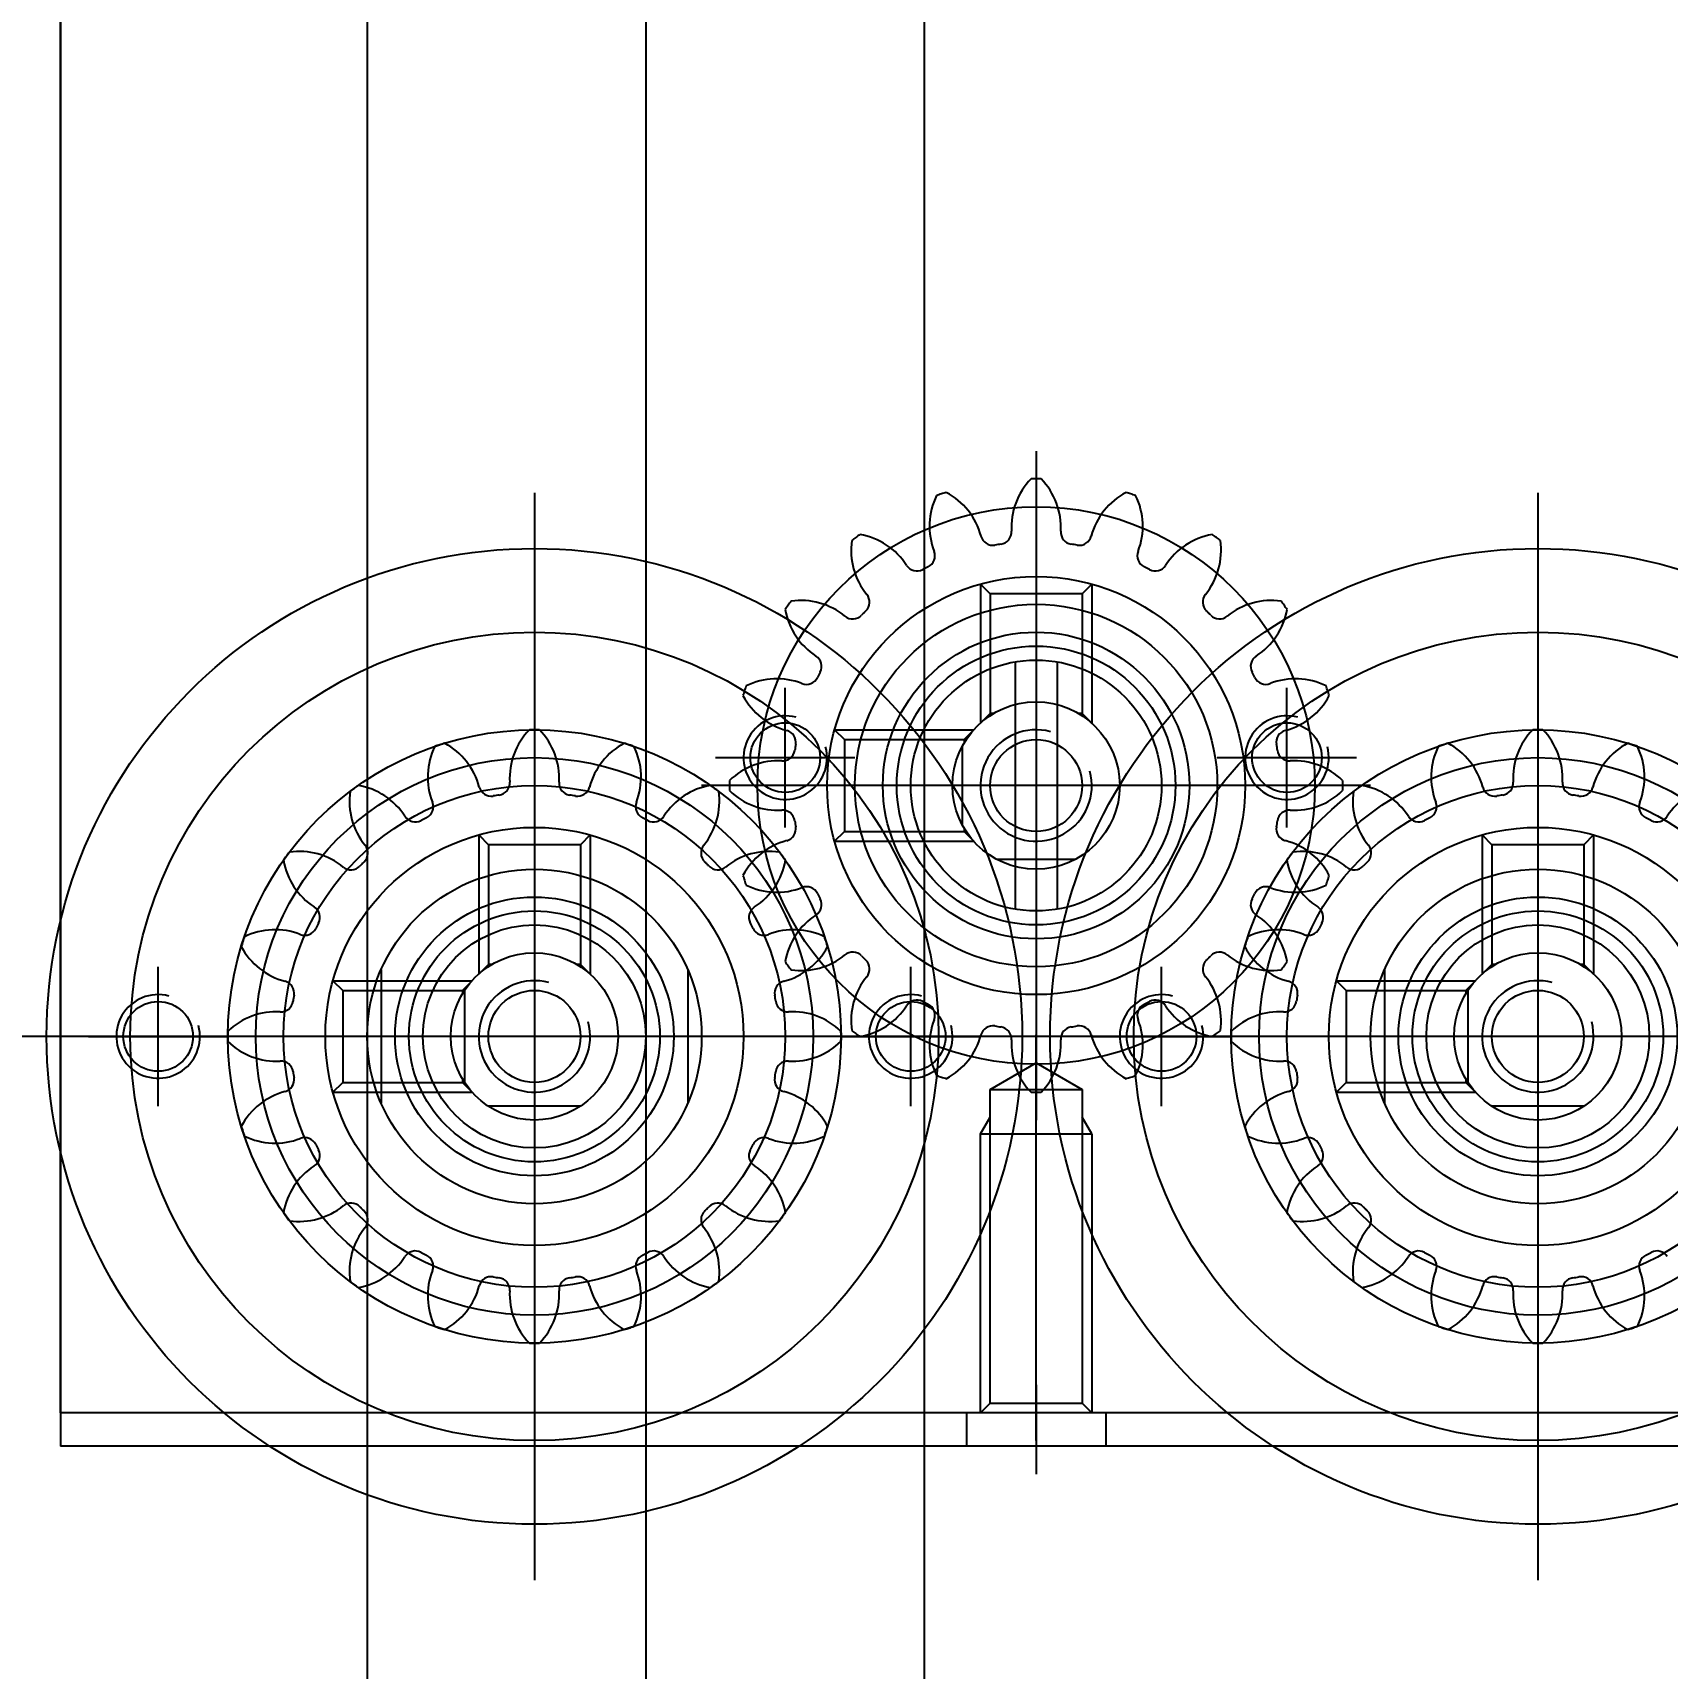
# Model space of a CAD drawing. Header units: inches. Extents: x 0 to 77285, y -118 to 40065.
# Drawn here: x 16241.6 to 16300.3, y 25987.4 to 26046.1 of the extents above; entities that cross this region are included whole.
import ezdxf

# ---------------------------------------------------------------- set-up
doc = ezdxf.new("R2010")
doc.units = ezdxf.units.IN
doc.header["$LTSCALE"] = 5
doc.header["$MEASUREMENT"] = 0
doc.layers.add('A', color=8, linetype='Continuous')
doc.styles.add('SCI', font='')
doc.styles.get('SCI').set_extended_font_data('Gulim')
doc.dimstyles.new('SCH', dxfattribs={"dimtxt": 2.5, "dimasz": 2, "dimexe": 1.25, "dimexo": 0.625, "dimtad": 1, "dimdec": 8, "dimtxsty": 'SCI', "dimcen": 2.5, "dimclrd": 4, "dimclre": 4, "dimclrt": 7, "dimadec": 8, "dimazin": 2, "dimtfac": 1, "dimtdec": 8, "dimtmove": 0, "dimatfit": 3, "dimfxl": 1, "dimarcsym": 0})

# ---------------------------------------------------------------- blocks, each defined once
blk = doc.blocks.new('A$Cc399747e')
for p, q in [((1019.797, 137), (1019.797, 875)), ((1009.797, 871.5), (1009.797, 140.5)), ((1029.797, 140.5), (1029.797, 871.5)), ((987.797, 247), (987.797, 286)), ((1023.797, 247), (1023.797, 286)), ((1005.797, 279), (1005.797, 282.2)), ((1003.297, 280), (1003.297, 281.2)), ((1008.297, 280), (1008.297, 281.2)), ((987.797, 254.5), (987.797, 278.5)), ((1023.797, 254.5), (1023.797, 278.5)), ((1005.797, 245.5), (1005.797, 269.5)), ((986.14, 269.001), (989.454, 269.001)), ((993.297, 264.102), (993.297, 268.898)), ((1018.297, 264.102), (1018.297, 268.898)), ((1022.14, 269.001), (1025.454, 269.001)), ((1029.297, 264.102), (1029.297, 268.898)), ((995.026, 268.5), (990.033, 268.5)), ((990.383, 268.15), (990.033, 268.5)), ((990.298, 268.157), (990.298, 264.843)), ((990.383, 268.021), (990.383, 268.15)), ((994.676, 268.15), (990.383, 268.15)), ((995.026, 268.5), (994.676, 268.15)), ((994.676, 264.85), (994.676, 268.15)), ((1031.026, 268.5), (1026.033, 268.5)), ((1026.383, 268.15), (1026.033, 268.5)), ((1026.298, 268.157), (1026.298, 264.843)), ((1026.383, 268.021), (1026.383, 268.15)), ((1030.676, 268.15), (1026.383, 268.15)), ((1031.026, 268.5), (1030.676, 268.15)), ((1030.676, 264.85), (1030.676, 268.15)), ((968.297, 266.5), (1007.297, 266.5)), ((975.797, 266.5), (999.797, 266.5)), ((1004.297, 266.5), (1043.297, 266.5)), ((1011.797, 266.5), (1035.797, 266.5)), ((1040.297, 266.5), (1079.297, 266.5)), ((990.383, 264.85), (990.033, 264.5)), ((990.383, 264.85), (990.383, 264.979)), ((994.676, 264.85), (990.383, 264.85)), ((995.026, 264.5), (994.676, 264.85)), ((1026.383, 264.85), (1026.033, 264.5)), ((1026.383, 264.85), (1026.383, 264.979)), ((1030.676, 264.85), (1026.383, 264.85)), ((1031.026, 264.5), (1030.676, 264.85)), ((985.797, 259.272), (985.797, 264.264)), ((986.147, 263.914), (985.797, 264.264)), ((989.447, 263.914), (989.797, 264.264)), ((989.797, 259.272), (989.797, 264.264)), ((995.026, 264.5), (990.033, 264.5)), ((1021.797, 259.272), (1021.797, 264.264)), ((1022.147, 263.914), (1021.797, 264.264)), ((1025.447, 263.914), (1025.797, 264.264)), ((1025.797, 259.272), (1025.797, 264.264)), ((1031.026, 264.5), (1026.033, 264.5)), ((986.147, 263.914), (986.277, 263.914)), ((986.147, 259.622), (986.147, 263.914)), ((989.318, 263.914), (989.447, 263.914)), ((989.447, 259.622), (989.447, 263.914)), ((1022.147, 263.914), (1022.277, 263.914)), ((1022.147, 259.622), (1022.147, 263.914)), ((1025.318, 263.914), (1025.447, 263.914)), ((1025.447, 259.622), (1025.447, 263.914)), ((1005.797, 252), (1005.797, 263)), ((1005.047, 253.063), (1005.047, 261.937)), ((1006.547, 253.063), (1006.547, 261.937)), ((1007.22, 260.141), (1004.374, 260.141)), ((985.797, 259.272), (986.147, 259.622)), ((986.147, 259.622), (989.447, 259.622)), ((989.797, 259.272), (989.447, 259.622)), ((1013.026, 259.5), (1008.033, 259.5)), ((1008.383, 259.15), (1008.033, 259.5)), ((1013.026, 259.5), (1012.676, 259.15)), ((1021.797, 259.272), (1022.147, 259.622)), ((1022.147, 259.622), (1025.447, 259.622)), ((1025.797, 259.272), (1025.447, 259.622)), ((1008.383, 259.021), (1008.383, 259.15)), ((1012.676, 259.15), (1008.383, 259.15)), ((1008.438, 258.923), (1008.438, 256.077)), ((1012.676, 255.85), (1012.676, 259.15)), ((993.797, 257.5), (1017.797, 257.5)), ((1000.297, 257.5), (1011.297, 257.5)), ((1008.383, 255.85), (1008.033, 255.5)), ((1008.383, 255.85), (1008.383, 255.979)), ((1012.676, 255.85), (1008.383, 255.85)), ((1013.026, 255.5), (1012.676, 255.85)), ((1003.797, 250.272), (1003.797, 255.264)), ((1004.147, 254.914), (1003.797, 255.264)), ((1007.447, 254.914), (1007.797, 255.264)), ((1007.797, 250.272), (1007.797, 255.264)), ((1013.026, 255.5), (1008.033, 255.5)), ((1004.147, 254.914), (1004.277, 254.914)), ((1004.147, 250.622), (1004.147, 254.914)), ((1007.318, 254.914), (1007.447, 254.914)), ((1007.447, 250.622), (1007.447, 254.914)), ((1003.797, 250.272), (1004.147, 250.622)), ((1004.147, 250.622), (1007.447, 250.622)), ((1007.797, 250.272), (1007.447, 250.622))]:
    blk.add_line(p, q)
at = {"ltscale": 3}
for p, q in [((213.792, 281.2), (1040.797, 281.2)), ((1040.797, 210.2), (1040.797, 281.2)), ((1005.797, 281), (1005.797, 266.447)), ((213.792, 280), (1040.797, 280)), ((213.792, 280), (1040.797, 280)), ((1004.147, 279.65), (1003.797, 280)), ((1003.797, 270), (1003.797, 280)), ((1007.797, 280), (1007.447, 279.65)), ((1007.797, 280), (1007.797, 270)), ((1040.797, 280), (1040.797, 208)), ((987.797, 253.5), (987.797, 279.5)), ((1007.447, 279.65), (1004.147, 279.65)), ((1004.147, 268.4), (1004.147, 279.65)), ((1007.447, 279.65), (1007.447, 268.4)), ((1023.797, 253.5), (1023.797, 279.5)), ((1003.797, 270), (1004.147, 269.394)), ((1007.797, 270), (1003.797, 270)), ((1007.797, 270), (1007.447, 269.394)), ((1001.297, 269), (1001.297, 264)), ((1010.297, 269), (1010.297, 264)), ((1037.297, 269), (1037.297, 264)), ((1005.797, 267.447), (1004.147, 268.4)), ((1007.447, 268.4), (1004.147, 268.4)), ((1007.447, 268.4), (1005.797, 267.447)), ((974.797, 266.5), (1000.797, 266.5)), ((1003.797, 266.5), (998.797, 266.5)), ((1012.797, 266.5), (1007.797, 266.5)), ((1010.797, 266.5), (1036.797, 266.5)), ((1039.797, 266.5), (1034.797, 266.5)), ((1005.797, 250), (1005.797, 265)), ((996.797, 259), (996.797, 254)), ((1014.797, 259), (1014.797, 254)), ((998.297, 257.5), (1013.297, 257.5)), ((999.297, 256.5), (994.297, 256.5)), ((1017.297, 256.5), (1012.297, 256.5))]:
    blk.add_line(p, q, dxfattribs=at)
for centre, radius in [((987.797, 266.5), 17.5), ((1023.797, 266.5), 17.5), ((987.797, 266.5), 14.5), ((1023.797, 266.5), 14.5), ((987.797, 266.5), 10), ((1023.797, 266.5), 10), ((987.797, 266.5), 7.5), ((1023.797, 266.5), 7.5), ((987.797, 266.5), 6), ((1023.797, 266.5), 6), ((987.797, 266.5), 5), ((1023.797, 266.5), 5), ((987.797, 266.5), 4.5), ((987.797, 266.5), 4), ((1023.797, 266.5), 4.5), ((1023.797, 266.5), 4), ((987.797, 266.5), 3), ((987.797, 266.5), 3), ((1023.797, 266.5), 3), ((1023.797, 266.5), 3), ((987.797, 266.5), 1.65), ((1023.797, 266.5), 1.65), ((1005.797, 257.5), 10), ((1005.797, 257.5), 7.5), ((1005.797, 257.5), 5), ((1005.797, 257.5), 4.5), ((1005.797, 257.5), 4.5), ((1005.797, 257.5), 3), ((1005.797, 257.5), 3), ((1005.797, 257.5), 1.65)]:
    blk.add_circle(centre, radius)
for centre, radius in [((987.797, 266.5), 11), ((1023.797, 266.5), 11), ((987.797, 266.5), 9), ((1023.797, 266.5), 9), ((1001.297, 266.5), 1.25), ((1010.297, 266.5), 1.25), ((1037.297, 266.5), 1.25), ((1005.797, 257.5), 6.5), ((1005.797, 257.5), 5.5), ((996.797, 256.5), 1.25), ((1014.797, 256.5), 1.25)]:
    blk.add_circle(centre, radius, dxfattribs=at)
for centre, radius, start, end in [((987.797, 266.5), 11, 108, 108.94936), ((987.797, 266.5), 11, 107.05064, 108), ((983.403, 274.806), 2.5, 14.84215, 62.13454), ((989.409, 275.758), 2.5, 135.86546, 183.15785), ((987.797, 266.5), 11, 90, 90.94936), ((987.797, 266.5), 11, 89.05064, 90), ((986.185, 275.758), 2.5, 356.84215, 44.13454), ((992.191, 274.806), 2.5, 117.86546, 165.15785), ((987.797, 266.5), 11, 72, 72.94936), ((987.797, 266.5), 11, 71.05064, 72), ((1023.797, 266.5), 11, 108, 108.94936), ((1023.797, 266.5), 11, 107.05064, 108), ((1019.403, 274.806), 2.5, 14.84215, 62.13454), ((1025.409, 275.758), 2.5, 135.86546, 183.15785), ((1023.797, 266.5), 11, 90, 90.94936), ((1023.797, 266.5), 11, 89.05064, 90), ((1022.185, 275.758), 2.5, 356.84215, 44.13454), ((1028.191, 274.806), 2.5, 117.86546, 165.15785), ((1023.797, 266.5), 11, 72, 72.94936), ((1023.797, 266.5), 11, 71.05064, 72), ((986.47, 275.803), 2.5, 153.86546, 201.15785), ((989.125, 275.803), 2.5, 338.84215, 26.13454), ((1022.47, 275.803), 2.5, 153.86546, 201.15785), ((1025.125, 275.803), 2.5, 338.84215, 26.13454), ((986.247, 275.56), 0.442, 194.84215, 279.71096), ((986.472, 275.596), 0.442, 278.28904, 3.15785), ((989.122, 275.596), 0.442, 176.84215, 261.71096), ((989.348, 275.56), 0.442, 260.28904, 345.15785), ((994.543, 273.042), 2.5, 99.86546, 147.15785), ((991.935, 274.937), 2.5, 320.84215, 8.13454), ((987.797, 266.5), 11, 54, 54.94936), ((987.797, 266.5), 11, 53.05064, 54), ((1019.66, 274.937), 2.5, 171.86546, 219.15785), ((1023.797, 266.5), 11, 126, 126.94936), ((1023.797, 266.5), 11, 125.05064, 126), ((1017.052, 273.042), 2.5, 32.84215, 80.13454), ((1022.247, 275.56), 0.442, 194.84215, 279.71096), ((1022.472, 275.596), 0.442, 278.28904, 3.15785), ((1025.122, 275.596), 0.442, 176.84215, 261.71096), ((1025.348, 275.56), 0.442, 260.28904, 345.15785), ((1030.543, 273.042), 2.5, 99.86546, 147.15785), ((1027.935, 274.937), 2.5, 320.84215, 8.13454), ((1023.797, 266.5), 11, 54, 54.94936), ((1023.797, 266.5), 11, 53.05064, 54), ((983.726, 274.741), 0.442, 296.28904, 21.15785), ((987.797, 266.5), 8.75, 99, 99.71096), ((987.797, 266.5), 8.75, 98.28904, 99), ((987.797, 266.5), 8.75, 81, 81.71096), ((987.797, 266.5), 8.75, 80.28904, 81), ((991.868, 274.741), 0.442, 158.84215, 243.71096), ((1019.726, 274.741), 0.442, 296.28904, 21.15785), ((1023.797, 266.5), 8.75, 99, 99.71096), ((1023.797, 266.5), 8.75, 98.28904, 99), ((1023.797, 266.5), 8.75, 81, 81.71096), ((1023.797, 266.5), 8.75, 80.28904, 81), ((1027.868, 274.741), 0.442, 158.84215, 243.71096), ((983.523, 274.637), 0.442, 212.84215, 297.71096), ((987.797, 266.5), 8.75, 117, 117.71096), ((987.797, 266.5), 8.75, 116.28904, 117), ((987.797, 266.5), 8.75, 63, 63.71096), ((987.797, 266.5), 8.75, 62.28904, 63), ((992.071, 274.637), 0.442, 242.28904, 327.15785), ((1019.523, 274.637), 0.442, 212.84215, 297.71096), ((1023.797, 266.5), 8.75, 117, 117.71096), ((1023.797, 266.5), 8.75, 116.28904, 117), ((1023.797, 266.5), 8.75, 63, 63.71096), ((1023.797, 266.5), 8.75, 62.28904, 63), ((1028.071, 274.637), 0.442, 242.28904, 327.15785), ((994.215, 273.08), 0.442, 140.84215, 225.71096), ((996.234, 270.637), 2.5, 81.86546, 129.15785), ((987.797, 266.5), 11, 36, 36.94936), ((987.797, 266.5), 11, 35.05064, 36), ((1023.797, 266.5), 11, 144, 144.94936), ((1023.797, 266.5), 11, 143.05064, 144), ((1015.36, 270.637), 2.5, 50.84215, 98.13454), ((1017.379, 273.08), 0.442, 314.28904, 39.15785), ((1030.215, 273.08), 0.442, 140.84215, 225.71096), ((1032.234, 270.637), 2.5, 81.86546, 129.15785), ((1023.797, 266.5), 11, 36, 36.94936), ((1023.797, 266.5), 11, 35.05064, 36), ((987.797, 266.5), 8.75, 45, 45.71096), ((987.797, 266.5), 8.75, 44.28904, 45), ((994.377, 272.918), 0.442, 224.28904, 309.15785), ((994.339, 273.246), 2.5, 302.84215, 350.13454), ((1017.255, 273.246), 2.5, 189.86546, 237.15785), ((1017.218, 272.918), 0.442, 230.84215, 315.71096), ((1023.797, 266.5), 8.75, 135, 135.71096), ((1023.797, 266.5), 8.75, 134.28904, 135), ((1023.797, 266.5), 8.75, 45, 45.71096), ((1023.797, 266.5), 8.75, 44.28904, 45), ((1030.377, 272.918), 0.442, 224.28904, 309.15785), ((1030.339, 273.246), 2.5, 302.84215, 350.13454), ((995.935, 270.774), 0.442, 122.84215, 207.71096), ((1015.66, 270.774), 0.442, 332.28904, 57.15785), ((1031.935, 270.774), 0.442, 122.84215, 207.71096), ((987.797, 266.5), 8.75, 27, 27.71096), ((1023.797, 266.5), 8.75, 152.28904, 153), ((1023.797, 266.5), 8.75, 27, 27.71096), ((987.797, 266.5), 8.75, 26.28904, 27), ((996.038, 270.571), 0.442, 206.28904, 291.15785), ((997.1, 267.828), 2.5, 63.86546, 111.15785), ((987.797, 266.5), 11, 18, 18.94936), ((987.797, 266.5), 11, 17.05064, 18), ((1023.797, 266.5), 11, 162, 162.94936), ((1023.797, 266.5), 11, 161.05064, 162), ((1014.495, 267.828), 2.5, 68.84215, 116.13454), ((1015.556, 270.571), 0.442, 248.84215, 333.71096), ((1023.797, 266.5), 8.75, 153, 153.71096), ((1023.797, 266.5), 8.75, 26.28904, 27), ((1032.038, 270.571), 0.442, 206.28904, 291.15785), ((1033.1, 267.828), 2.5, 63.86546, 111.15785), ((1023.797, 266.5), 11, 18, 18.94936), ((1023.797, 266.5), 11, 17.05064, 18), ((996.104, 270.894), 2.5, 284.84215, 332.13454), ((1015.491, 270.894), 2.5, 207.86546, 255.15785), ((1032.104, 270.894), 2.5, 284.84215, 332.13454), ((987.797, 266.5), 2, 255, 195), ((996.857, 268.051), 0.442, 104.84215, 189.71096), ((1007.409, 266.758), 2.5, 135.86546, 183.15785), ((1005.797, 257.5), 11, 90, 90.94936), ((1005.797, 257.5), 11, 89.05064, 90), ((1004.185, 266.758), 2.5, 356.84215, 44.13454), ((1014.737, 268.051), 0.442, 350.28904, 75.15785), ((1023.797, 266.5), 2, 255, 195), ((1032.857, 268.051), 0.442, 104.84215, 189.71096), ((987.797, 266.5), 8.75, 9, 9.71096), ((987.797, 266.5), 8.75, 8.28904, 9), ((996.893, 267.825), 0.442, 188.28904, 273.15785), ((1004.47, 266.803), 2.5, 153.86546, 201.15785), ((1005.797, 257.5), 11, 108, 108.94936), ((1005.797, 257.5), 11, 107.05064, 108), ((1001.403, 265.806), 2.5, 14.84215, 62.13454), ((1010.191, 265.806), 2.5, 117.86546, 165.15785), ((1005.797, 257.5), 11, 72, 72.94936), ((1005.797, 257.5), 11, 71.05064, 72), ((1007.125, 266.803), 2.5, 338.84215, 26.13454), ((1014.702, 267.825), 0.442, 266.84215, 351.71096), ((1023.797, 266.5), 8.75, 171, 171.71096), ((1023.797, 266.5), 8.75, 170.28904, 171), ((1023.797, 266.5), 8.75, 9, 9.71096), ((1023.797, 266.5), 8.75, 8.28904, 9), ((1032.893, 267.825), 0.442, 188.28904, 273.15785), ((997.055, 264.888), 2.5, 45.86546, 93.15785), ((1014.54, 264.888), 2.5, 86.84215, 134.13454), ((1033.055, 264.888), 2.5, 45.86546, 93.15785), ((987.797, 266.5), 11, 360, 0.94936), ((987.797, 266.5), 11, 359.05064, 0), ((1005.797, 257.5), 11, 126, 126.94936), ((1005.797, 257.5), 11, 125.05064, 126), ((999.052, 264.042), 2.5, 32.84215, 80.13454), ((1004.247, 266.56), 0.442, 194.84215, 279.71096), ((1004.472, 266.596), 0.442, 278.28904, 3.15785), ((1007.122, 266.596), 0.442, 176.84215, 261.71096), ((1007.348, 266.56), 0.442, 260.28904, 345.15785), ((1012.543, 264.042), 2.5, 99.86546, 147.15785), ((1005.797, 257.5), 11, 54, 54.94936), ((1005.797, 257.5), 11, 53.05064, 54), ((1023.797, 266.5), 11, 179.05064, 180), ((1023.797, 266.5), 11, 180, 180.94936), ((1023.797, 266.5), 11, 360, 0.94936), ((1023.797, 266.5), 11, 359.05064, 0), ((997.055, 268.112), 2.5, 266.84215, 314.13454), ((1001.66, 265.937), 2.5, 171.86546, 219.15785), ((1001.726, 265.741), 0.442, 296.28904, 21.15785), ((1005.797, 257.5), 8.75, 99, 99.71096), ((1005.797, 257.5), 8.75, 98.28904, 99), ((1005.797, 257.5), 8.75, 81, 81.71096), ((1005.797, 257.5), 8.75, 80.28904, 81), ((1009.868, 265.741), 0.442, 158.84215, 243.71096), ((1009.935, 265.937), 2.5, 320.84215, 8.13454), ((1014.54, 268.112), 2.5, 225.86546, 273.15785), ((1033.055, 268.112), 2.5, 266.84215, 314.13454), ((987.797, 266.5), 8.75, 351, 351.71096), ((996.893, 265.175), 0.442, 86.84215, 171.71096), ((1001.523, 265.637), 0.442, 212.84215, 297.71096), ((1005.797, 257.5), 8.75, 117, 117.71096), ((1005.797, 257.5), 8.75, 116.28904, 117), ((1005.797, 257.5), 8.75, 63, 63.71096), ((1005.797, 257.5), 8.75, 62.28904, 63), ((1010.071, 265.637), 0.442, 242.28904, 327.15785), ((1014.702, 265.175), 0.442, 8.28904, 93.15785), ((1023.797, 266.5), 8.75, 188.28904, 189), ((1023.797, 266.5), 8.75, 351, 351.71096), ((1032.893, 265.175), 0.442, 86.84215, 171.71096), ((996.857, 264.95), 0.442, 170.28904, 255.15785), ((987.797, 266.5), 8.75, 350.28904, 351), ((1014.737, 264.95), 0.442, 284.84215, 9.71096), ((1023.797, 266.5), 8.75, 189, 189.71096), ((1032.857, 264.95), 0.442, 170.28904, 255.15785), ((1023.797, 266.5), 8.75, 350.28904, 351), ((996.104, 262.106), 2.5, 27.86546, 75.15785), ((1005.797, 257.5), 11, 143.05064, 144), ((997.36, 261.637), 2.5, 50.84215, 98.13454), ((999.379, 264.08), 0.442, 314.28904, 39.15785), ((1012.215, 264.08), 0.442, 140.84215, 225.71096), ((1014.234, 261.637), 2.5, 81.86546, 129.15785), ((1015.491, 262.106), 2.5, 104.84215, 152.13454), ((1005.797, 257.5), 11, 36, 36.94936), ((1032.104, 262.106), 2.5, 27.86546, 75.15785), ((1005.797, 257.5), 11, 144, 144.94936), ((999.255, 264.246), 2.5, 189.86546, 237.15785), ((999.218, 263.918), 0.442, 230.84215, 315.71096), ((1005.797, 257.5), 8.75, 135, 135.71096), ((1005.797, 257.5), 8.75, 134.28904, 135), ((1005.797, 257.5), 8.75, 45, 45.71096), ((1005.797, 257.5), 8.75, 44.28904, 45), ((1012.377, 263.918), 0.442, 224.28904, 309.15785), ((1012.339, 264.246), 2.5, 302.84215, 350.13454), ((1005.797, 257.5), 11, 35.05064, 36), ((996.038, 262.429), 0.442, 68.84215, 153.71096), ((997.1, 265.172), 2.5, 248.84215, 296.13454), ((987.797, 266.5), 11, 341.05064, 342), ((987.797, 266.5), 11, 342, 342.94936), ((1023.797, 266.5), 11, 197.05064, 198), ((1023.797, 266.5), 11, 198, 198.94936), ((1014.495, 265.172), 2.5, 243.86546, 291.15785), ((1015.556, 262.429), 0.442, 26.28904, 111.15785), ((1032.038, 262.429), 0.442, 68.84215, 153.71096), ((1033.1, 265.172), 2.5, 248.84215, 296.13454), ((1023.797, 266.5), 11, 341.05064, 342), ((1023.797, 266.5), 11, 342, 342.94936), ((995.935, 262.226), 0.442, 152.28904, 237.15785), ((987.797, 266.5), 8.75, 332.28904, 333), ((987.797, 266.5), 8.75, 333, 333.71096), ((1015.66, 262.226), 0.442, 302.84215, 27.71096), ((1023.797, 266.5), 8.75, 206.28904, 207), ((1023.797, 266.5), 8.75, 207, 207.71096), ((1031.935, 262.226), 0.442, 152.28904, 237.15785), ((1023.797, 266.5), 8.75, 332.28904, 333), ((1023.797, 266.5), 8.75, 333, 333.71096), ((994.339, 259.754), 2.5, 9.86546, 57.15785), ((997.66, 261.774), 0.442, 332.28904, 57.15785), ((1013.935, 261.774), 0.442, 122.84215, 207.71096), ((1017.255, 259.754), 2.5, 122.84215, 170.13454), ((1030.339, 259.754), 2.5, 9.86546, 57.15785), ((996.495, 258.828), 2.5, 68.84215, 116.13454), ((997.556, 261.571), 0.442, 248.84215, 333.71096), ((1005.797, 257.5), 8.75, 153, 153.71096), ((1005.797, 257.5), 8.75, 152.28904, 153), ((1005.797, 257.5), 8.75, 27, 27.71096), ((1005.797, 257.5), 8.75, 26.28904, 27), ((1014.038, 261.571), 0.442, 206.28904, 291.15785), ((1015.1, 258.828), 2.5, 63.86546, 111.15785), ((994.377, 260.082), 0.442, 50.84215, 135.71096), ((1005.797, 257.5), 11, 162, 162.94936), ((997.491, 261.894), 2.5, 207.86546, 255.15785), ((1005.797, 257.5), 11, 161.05064, 162), ((1014.104, 261.894), 2.5, 284.84215, 332.13454), ((1005.797, 257.5), 11, 18, 18.94936), ((1005.797, 257.5), 11, 17.05064, 18), ((1017.218, 260.082), 0.442, 44.28904, 129.15785), ((1030.377, 260.082), 0.442, 50.84215, 135.71096), ((994.215, 259.921), 0.442, 134.28904, 219.15785), ((987.797, 266.5), 8.75, 314.28904, 315), ((987.797, 266.5), 8.75, 315, 315.71096), ((996.234, 262.363), 2.5, 230.84215, 278.13454), ((987.797, 266.5), 11, 323.05064, 324), ((987.797, 266.5), 11, 324, 324.94936), ((1023.797, 266.5), 11, 215.05064, 216), ((1023.797, 266.5), 11, 216, 216.94936), ((1015.36, 262.363), 2.5, 261.86546, 309.15785), ((1023.797, 266.5), 8.75, 224.28904, 225), ((1023.797, 266.5), 8.75, 225, 225.71096), ((1017.379, 259.921), 0.442, 320.84215, 45.71096), ((1030.215, 259.921), 0.442, 134.28904, 219.15785), ((1023.797, 266.5), 8.75, 314.28904, 315), ((1023.797, 266.5), 8.75, 315, 315.71096), ((1032.234, 262.363), 2.5, 230.84215, 278.13454), ((1023.797, 266.5), 11, 323.05064, 324), ((1023.797, 266.5), 11, 324, 324.94936), ((991.935, 258.063), 2.5, 351.86546, 39.15785), ((996.737, 259.051), 0.442, 350.28904, 75.15785), ((1005.797, 257.5), 2, 255, 195), ((1014.857, 259.051), 0.442, 104.84215, 189.71096), ((1019.66, 258.063), 2.5, 140.84215, 188.13454), ((1027.935, 258.063), 2.5, 351.86546, 39.15785), ((983.523, 258.363), 0.442, 62.28904, 147.15785), ((987.797, 266.5), 8.75, 242.28904, 243), ((987.797, 266.5), 8.75, 297, 297.71096), ((992.071, 258.363), 0.442, 32.84215, 117.71096), ((996.702, 258.825), 0.442, 266.84215, 351.71096), ((1005.797, 257.5), 8.75, 171, 171.71096), ((1005.797, 257.5), 8.75, 170.28904, 171), ((1005.797, 257.5), 8.75, 9, 9.71096), ((1005.797, 257.5), 8.75, 8.28904, 9), ((1014.893, 258.825), 0.442, 188.28904, 273.15785), ((1019.523, 258.363), 0.442, 62.28904, 147.15785), ((1023.797, 266.5), 8.75, 242.28904, 243), ((1023.797, 266.5), 8.75, 297, 297.71096), ((1028.071, 258.363), 0.442, 32.84215, 117.71096), ((981.052, 259.958), 2.5, 279.86546, 327.15785), ((987.797, 266.5), 8.75, 243, 243.71096), ((983.726, 258.259), 0.442, 338.84215, 63.71096), ((991.868, 258.259), 0.442, 116.28904, 201.15785), ((987.797, 266.5), 8.75, 296.28904, 297), ((994.543, 259.958), 2.5, 212.84215, 260.13454), ((996.54, 255.888), 2.5, 86.84215, 134.13454), ((1015.055, 255.888), 2.5, 45.86546, 93.15785), ((1017.052, 259.958), 2.5, 279.86546, 327.15785), ((1023.797, 266.5), 8.75, 243, 243.71096), ((1019.726, 258.259), 0.442, 338.84215, 63.71096), ((1027.868, 258.259), 0.442, 116.28904, 201.15785), ((1023.797, 266.5), 8.75, 296.28904, 297), ((1030.543, 259.958), 2.5, 212.84215, 260.13454), ((986.47, 257.197), 2.5, 158.84215, 206.13454), ((986.247, 257.44), 0.442, 80.28904, 165.15785), ((987.797, 266.5), 8.75, 260.28904, 261), ((987.797, 266.5), 8.75, 261, 261.71096), ((986.472, 257.405), 0.442, 356.84215, 81.71096), ((989.122, 257.405), 0.442, 98.28904, 183.15785), ((987.797, 266.5), 8.75, 278.28904, 279), ((987.797, 266.5), 8.75, 279, 279.71096), ((989.348, 257.44), 0.442, 14.84215, 99.71096), ((989.125, 257.197), 2.5, 333.86546, 21.15785), ((987.797, 266.5), 11, 305.05064, 306), ((987.797, 266.5), 11, 306, 306.94936), ((1005.797, 257.5), 11, 179.05064, 180), ((1005.797, 257.5), 11, 360, 0.94936), ((1023.797, 266.5), 11, 233.05064, 234), ((1023.797, 266.5), 11, 234, 234.94936), ((1022.47, 257.197), 2.5, 158.84215, 206.13454), ((1022.247, 257.44), 0.442, 80.28904, 165.15785), ((1023.797, 266.5), 8.75, 260.28904, 261), ((1023.797, 266.5), 8.75, 261, 261.71096), ((1022.472, 257.405), 0.442, 356.84215, 81.71096), ((1025.122, 257.405), 0.442, 98.28904, 183.15785), ((1023.797, 266.5), 8.75, 278.28904, 279), ((1023.797, 266.5), 8.75, 279, 279.71096), ((1025.348, 257.44), 0.442, 14.84215, 99.71096), ((1025.125, 257.197), 2.5, 333.86546, 21.15785), ((1023.797, 266.5), 11, 305.05064, 306), ((1023.797, 266.5), 11, 306, 306.94936), ((983.403, 258.194), 2.5, 297.86546, 345.15785), ((989.409, 257.242), 2.5, 176.84215, 224.13454), ((986.185, 257.242), 2.5, 315.86546, 3.15785), ((992.191, 258.194), 2.5, 194.84215, 242.13454), ((1005.797, 257.5), 11, 180, 180.94936), ((996.54, 259.112), 2.5, 225.86546, 273.15785), ((1015.055, 259.112), 2.5, 266.84215, 314.13454), ((1005.797, 257.5), 11, 359.05064, 0), ((1019.403, 258.194), 2.5, 297.86546, 345.15785), ((1025.409, 257.242), 2.5, 176.84215, 224.13454), ((1022.185, 257.242), 2.5, 315.86546, 3.15785), ((1028.191, 258.194), 2.5, 194.84215, 242.13454), ((996.702, 256.175), 0.442, 8.28904, 93.15785), ((1014.893, 256.175), 0.442, 86.84215, 171.71096), ((987.797, 266.5), 11, 251.05064, 252), ((987.797, 266.5), 11, 252, 252.94936), ((987.797, 266.5), 11, 287.05064, 288), ((987.797, 266.5), 11, 288, 288.94936), ((996.737, 255.95), 0.442, 284.84215, 9.71096), ((1005.797, 257.5), 8.75, 188.28904, 189), ((1005.797, 257.5), 8.75, 189, 189.71096), ((1014.857, 255.95), 0.442, 170.28904, 255.15785), ((1005.797, 257.5), 8.75, 350.28904, 351), ((1005.797, 257.5), 8.75, 351, 351.71096), ((1023.797, 266.5), 11, 251.05064, 252), ((1023.797, 266.5), 11, 252, 252.94936), ((1023.797, 266.5), 11, 287.05064, 288), ((1023.797, 266.5), 11, 288, 288.94936), ((987.797, 266.5), 11, 269.05064, 270), ((987.797, 266.5), 11, 270, 270.94936), ((997.491, 253.106), 2.5, 104.84215, 152.13454), ((1014.104, 253.106), 2.5, 27.86546, 75.15785), ((1023.797, 266.5), 11, 269.05064, 270), ((1023.797, 266.5), 11, 270, 270.94936), ((1005.797, 257.5), 11, 197.05064, 198), ((1005.797, 257.5), 11, 198, 198.94936), ((1005.797, 257.5), 11, 341.05064, 342), ((1005.797, 257.5), 11, 342, 342.94936), ((996.495, 256.172), 2.5, 243.86546, 291.15785), ((997.556, 253.429), 0.442, 26.28904, 111.15785), ((1005.797, 257.5), 8.75, 206.28904, 207), ((1005.797, 257.5), 8.75, 207, 207.71096), ((1005.797, 257.5), 8.75, 332.28904, 333), ((1005.797, 257.5), 8.75, 333, 333.71096), ((1014.038, 253.429), 0.442, 68.84215, 153.71096), ((1015.1, 256.172), 2.5, 248.84215, 296.13454), ((997.66, 253.226), 0.442, 302.84215, 27.71096), ((1013.935, 253.226), 0.442, 152.28904, 237.15785), ((999.255, 250.754), 2.5, 122.84215, 170.13454), ((1012.339, 250.754), 2.5, 9.86546, 57.15785), ((1005.797, 257.5), 11, 215.05064, 216), ((997.36, 253.363), 2.5, 261.86546, 309.15785), ((999.218, 251.082), 0.442, 44.28904, 129.15785), ((1005.797, 257.5), 8.75, 224.28904, 225), ((1005.797, 257.5), 8.75, 225, 225.71096), ((999.379, 250.921), 0.442, 320.84215, 45.71096), ((1012.215, 250.921), 0.442, 134.28904, 219.15785), ((1005.797, 257.5), 8.75, 314.28904, 315), ((1005.797, 257.5), 8.75, 315, 315.71096), ((1012.377, 251.082), 0.442, 50.84215, 135.71096), ((1014.234, 253.363), 2.5, 230.84215, 278.13454), ((1005.797, 257.5), 11, 324, 324.94936), ((1005.797, 257.5), 11, 216, 216.94936), ((1001.66, 249.063), 2.5, 140.84215, 188.13454), ((1009.935, 249.063), 2.5, 351.86546, 39.15785), ((1005.797, 257.5), 11, 323.05064, 324), ((999.052, 250.958), 2.5, 279.86546, 327.15785), ((1001.523, 249.363), 0.442, 62.28904, 147.15785), ((1005.797, 257.5), 8.75, 242.28904, 243), ((1005.797, 257.5), 8.75, 243, 243.71096), ((1001.726, 249.259), 0.442, 338.84215, 63.71096), ((1009.868, 249.259), 0.442, 116.28904, 201.15785), ((1005.797, 257.5), 8.75, 296.28904, 297), ((1005.797, 257.5), 8.75, 297, 297.71096), ((1010.071, 249.363), 0.442, 32.84215, 117.71096), ((1012.543, 250.958), 2.5, 212.84215, 260.13454), ((1004.47, 248.197), 2.5, 158.84215, 206.13454), ((1004.247, 248.44), 0.442, 80.28904, 165.15785), ((1005.797, 257.5), 8.75, 260.28904, 261), ((1005.797, 257.5), 8.75, 261, 261.71096), ((1004.472, 248.405), 0.442, 356.84215, 81.71096), ((1007.122, 248.405), 0.442, 98.28904, 183.15785), ((1005.797, 257.5), 8.75, 278.28904, 279), ((1005.797, 257.5), 8.75, 279, 279.71096), ((1007.348, 248.44), 0.442, 14.84215, 99.71096), ((1007.125, 248.197), 2.5, 333.86546, 21.15785), ((1005.797, 257.5), 11, 233.05064, 234), ((1005.797, 257.5), 11, 234, 234.94936), ((1001.403, 249.194), 2.5, 297.86546, 345.15785), ((1007.409, 248.242), 2.5, 176.84215, 224.13454), ((1004.185, 248.242), 2.5, 315.86546, 3.15785), ((1010.191, 249.194), 2.5, 194.84215, 242.13454), ((1005.797, 257.5), 11, 305.05064, 306), ((1005.797, 257.5), 11, 306, 306.94936), ((1005.797, 257.5), 11, 251.05064, 252), ((1005.797, 257.5), 11, 252, 252.94936), ((1005.797, 257.5), 11, 287.05064, 288), ((1005.797, 257.5), 11, 288, 288.94936), ((1005.797, 257.5), 11, 269.05064, 270), ((1005.797, 257.5), 11, 270, 270.94936)]:
    blk.add_arc(centre, radius, start, end)
for centre in [(1001.297, 266.5), (1010.297, 266.5), (1037.297, 266.5), (996.797, 256.5), (1014.797, 256.5)]:
    blk.add_arc(centre, 1.5, 255, 195, dxfattribs=at)
blk = doc.blocks.new('*D366')
at = {"color": 4, "lineweight": -2, "transparency": 16777216}
for p, q in [((12554.65, 23925.55), (12554.65, 28076.143)), ((17979.65, 23925.05), (17979.65, 28076.143)), ((12714.65, 27976.143), (17819.65, 27976.143))]:
    blk.add_line(p, q, dxfattribs=at)
at = {"color": 4, "transparency": 16777216}
for points in [[(12714.65, 28002.81), (12714.65, 27949.477), (12554.65, 27976.143)], [(17819.65, 28002.81), (17819.65, 27949.477), (17979.65, 27976.143)]]:
    blk.add_solid(points, dxfattribs=at)
at = {"layer": 'Defpoints', "color": 0, "transparency": 16777216}
for p in [(17979.65, 27976.143), (12554.65, 23875.55), (17979.65, 23875.05)]:
    blk.add_point(p, dxfattribs=at)
at = {"color": 7, "transparency": 16777216, "insert": (15267.15, 28128.806), "char_height": 200, "attachment_point": 5, "style": 'SCI'}
blk.add_mtext('5425', dxfattribs=at)
blk = doc.blocks.new('*D367')
at = {"color": 4, "lineweight": -2, "transparency": 16777216}
for p, q in [((12554.65, 23925.55), (12554.65, 29140.675)), ((21064.65, 23433.05), (21064.65, 29140.675)), ((12714.65, 29040.675), (20904.65, 29040.675))]:
    blk.add_line(p, q, dxfattribs=at)
at = {"color": 4, "transparency": 16777216}
for points in [[(12714.65, 29067.342), (12714.65, 29014.009), (12554.65, 29040.675)], [(20904.65, 29067.342), (20904.65, 29014.009), (21064.65, 29040.675)]]:
    blk.add_solid(points, dxfattribs=at)
at = {"layer": 'Defpoints', "color": 0, "transparency": 16777216}
for p in [(21064.65, 29040.675), (12554.65, 23875.55), (21064.65, 23383.05)]:
    blk.add_point(p, dxfattribs=at)
at = {"color": 7, "transparency": 16777216, "insert": (16809.65, 29193.472), "char_height": 200, "attachment_point": 5, "style": 'SCI'}
blk.add_mtext('8510', dxfattribs=at)
blk = doc.blocks.new('*D374')
at = {"color": 4, "lineweight": -2, "transparency": 16777216}
for p, q in [((12554.65, 23925.55), (12554.65, 30215.876)), ((37924.65, 23433.05), (37924.65, 30215.876)), ((12714.65, 30115.876), (37764.65, 30115.876))]:
    blk.add_line(p, q, dxfattribs=at)
at = {"color": 4, "transparency": 16777216}
for points in [[(12714.65, 30142.543), (12714.65, 30089.21), (12554.65, 30115.876)], [(37764.65, 30142.543), (37764.65, 30089.21), (37924.65, 30115.876)]]:
    blk.add_solid(points, dxfattribs=at)
at = {"layer": 'Defpoints', "color": 0, "transparency": 16777216}
for p in [(37924.65, 30115.876), (12554.65, 23875.55), (37924.65, 23383.05)]:
    blk.add_point(p, dxfattribs=at)
at = {"color": 7, "transparency": 16777216, "insert": (25239.65, 30268.539), "char_height": 200, "attachment_point": 5, "style": 'SCI'}
blk.add_mtext('25370', dxfattribs=at)

msp = doc.modelspace()

# ---------------------------------------------------------------- block references
at = {"layer": 'A', "rotation": 180}
msp.add_blockref('A$Cc399747e', (17283.44187244, 26276.55060516), dxfattribs=at)

# ---------------------------------------------------------------- dimensions: what is measured, and where the dimension line sits
for base, p2, picture, middle in [((37924.649780898, 30115.8761734788), (37924.649780898, 23383.0504762948), '*D374', (25239.649780898, 30268.5392893244)), ((21064.649780898, 29040.6754827387), (21064.649780898, 23383.0504762948), '*D367', (16809.649780898, 29193.4717543765)), ((17979.649780898, 27976.1433020648), (17979.649780898, 23875.0504762948), '*D366', (15267.149780898, 28128.8064179103))]:
    dim = msp.add_linear_dim(base=base, p1=(12554.649780898, 23875.5504762968), p2=p2, dimstyle='SCH', override={"dimscale": 80})
    dim.commit()
    dim.dimension.update_dxf_attribs({"geometry": picture, "text_midpoint": middle})

doc.saveas('drawing.dxf')
